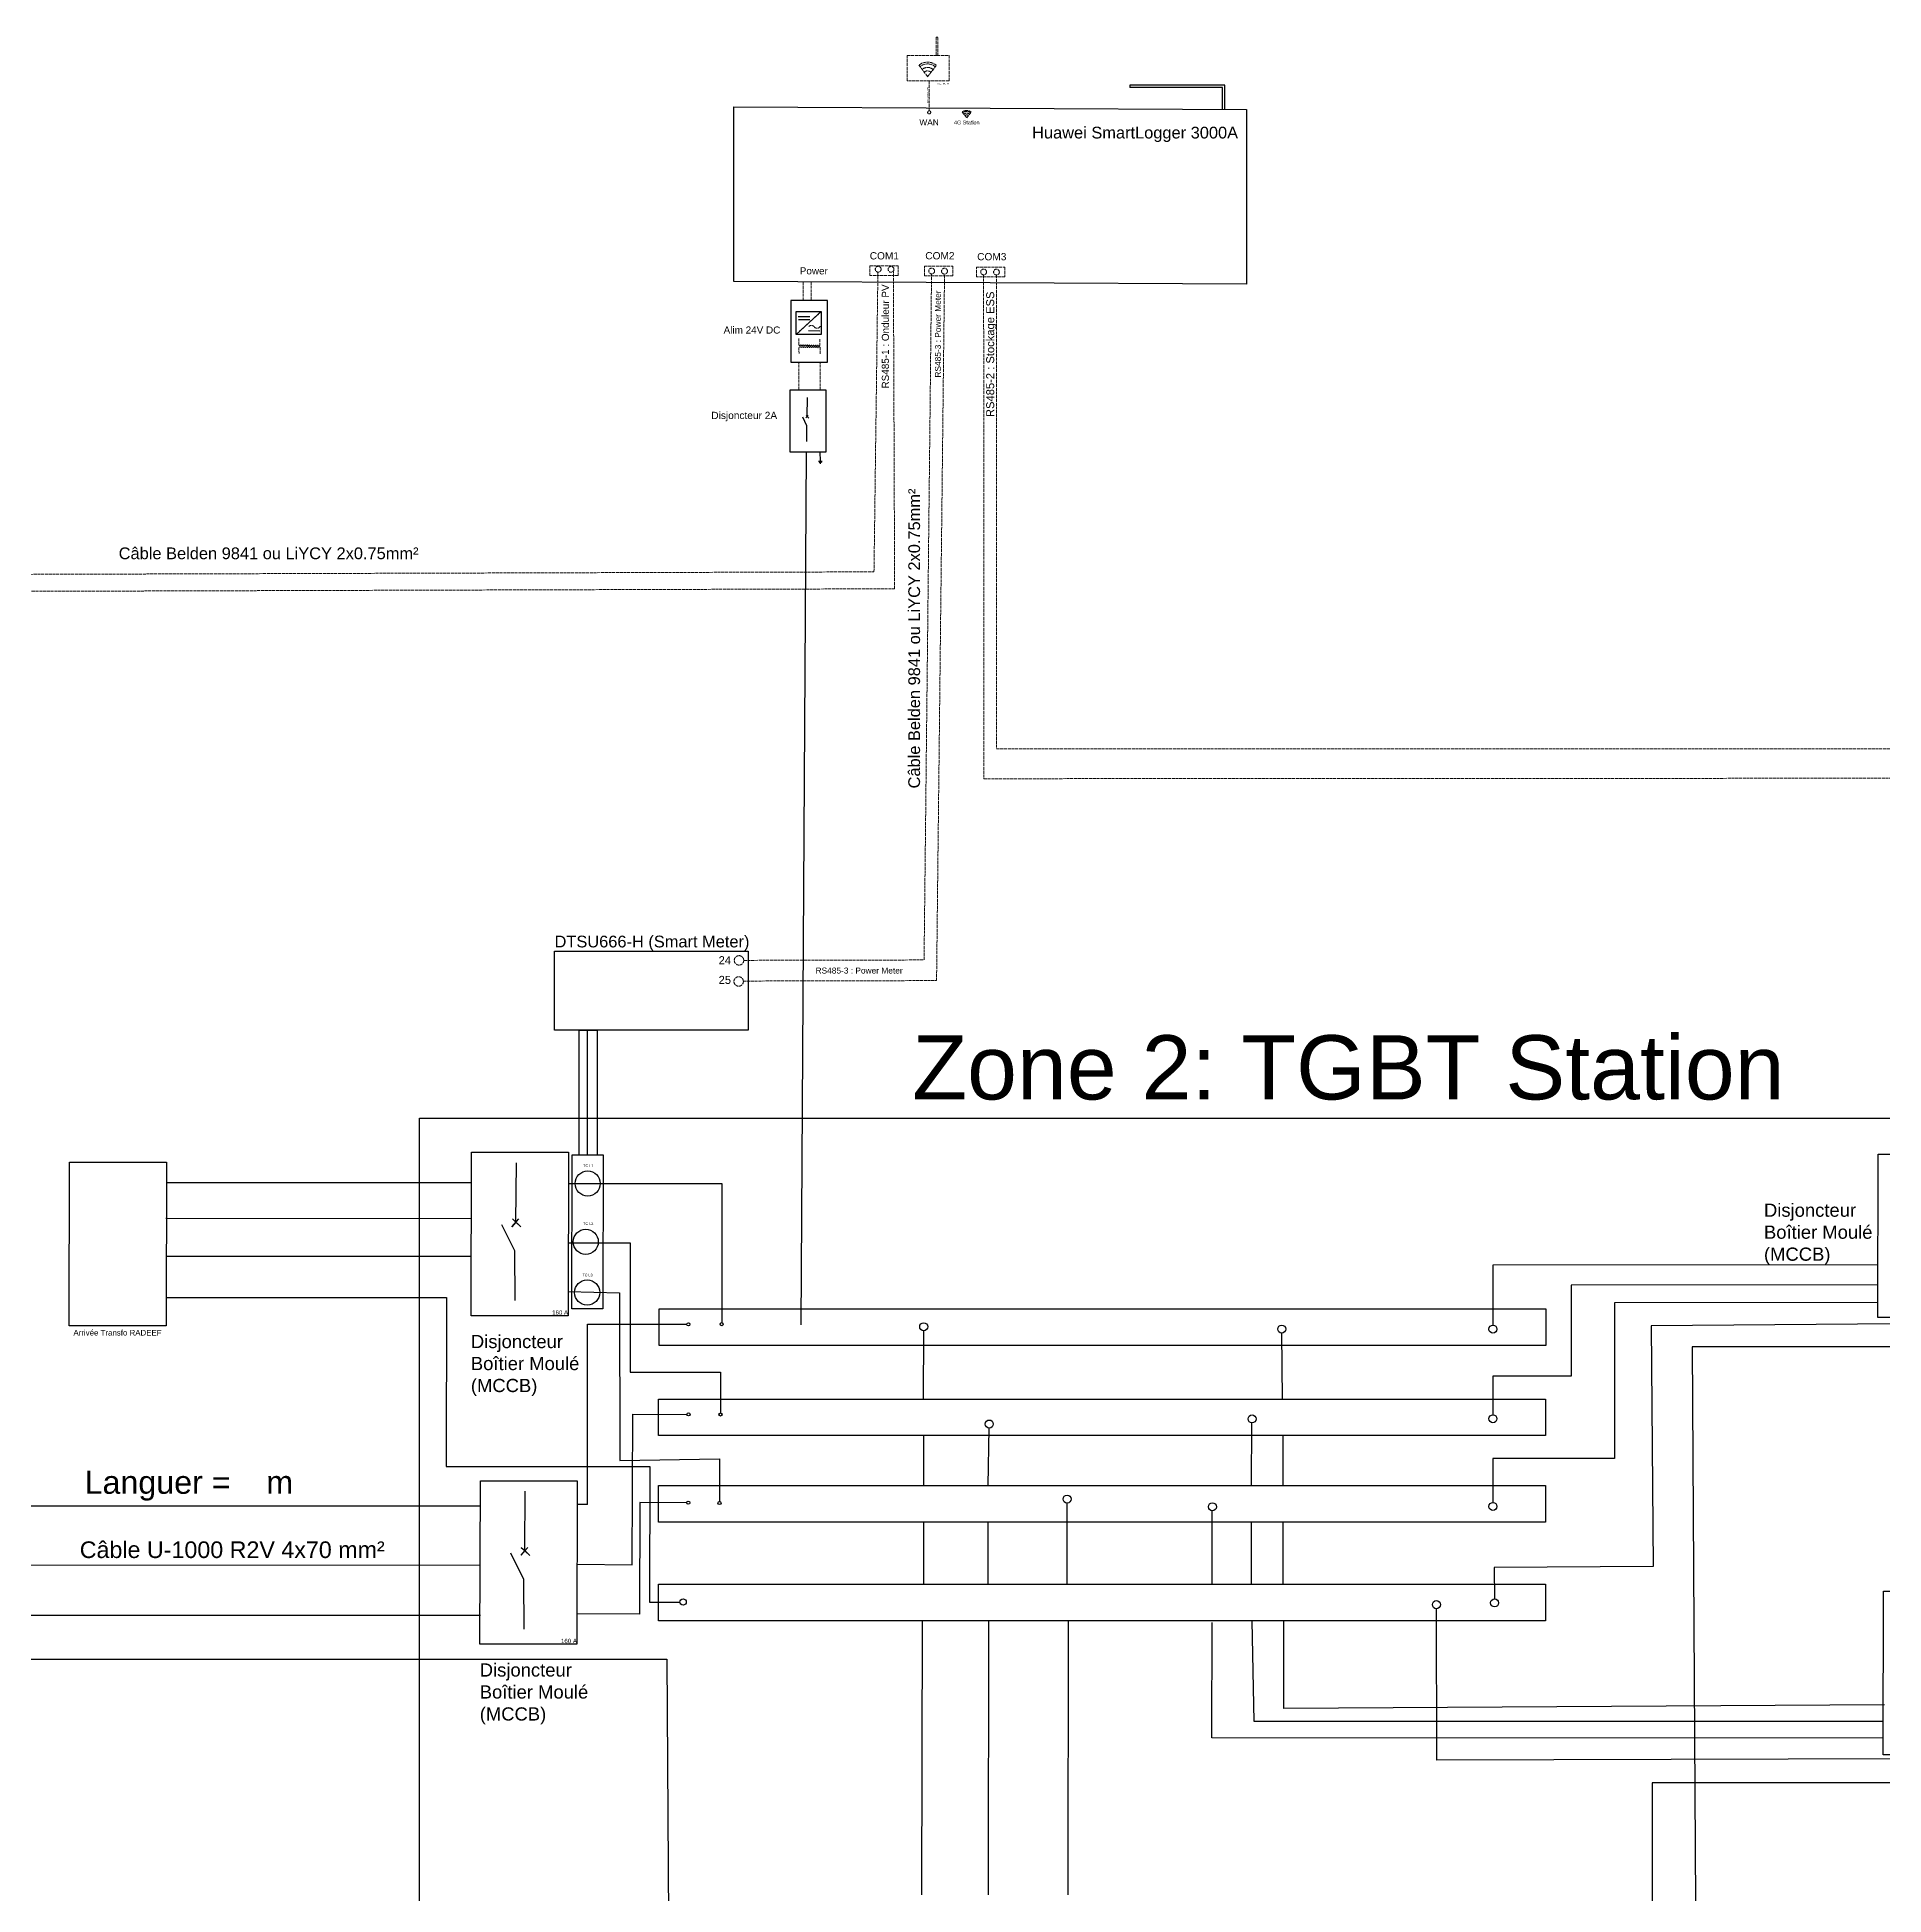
# Model space of a CAD drawing. Header units: millimetres. Extents: x 2058 to 11063, y 2202 to 7788.
# Drawn here: x 5427 to 9114, y 4080 to 7788 of the extents above; entities that cross this region are included whole.
import ezdxf

# ---------------------------------------------------------------- set-up
doc = ezdxf.new("R2010")
doc.units = ezdxf.units.MM
doc.header["$LTSCALE"] = 0.5
doc.linetypes.add('ACAD_ISO02W100', pattern=[15, 12, -3])
doc.layers.add('Communication', color=3, linetype='ACAD_ISO02W100', lineweight=5)
doc.styles.get("Standard").update_dxf_attribs({"font": 'arial.ttf'})

msp = doc.modelspace()

# ---------------------------------------------------------------- linework, layer by layer
for p, q in [((7608.3, 7692.4), (7608.3, 7687.5)), ((6992.3, 7240.3), (6942.6, 7194.7)), ((6946.3, 7230.6), (6969.4, 7230.1)), ((6946.9, 7224.6), (6970, 7224.1)), ((6966.8, 7202.1), (6989.9, 7201.6)), ((6963.8, 7012.4), (6955.6, 7029.1)), ((6961.9, 7027.9), (6966.4, 7032.9)), ((6964.5, 7030.7), (6961.9, 7027.9)), ((6967.7, 7027.7), (6962.3, 7032.9)), ((6962.3, 7032.9), (6964.5, 7030.7)), ((6964, 6980.7), (6963.8, 7012.4)), ((6964.5, 7030.7), (6967.7, 7027.7)), ((6952.1, 5217.6), (6962.9, 6959.4)), ((6986.9, 6941.6), (6990.6, 6941.6)), ((6987.5, 6940.8), (6994.1, 6940.7)), ((6988.2, 6939.8), (6993.3, 6939.8)), ((6992.7, 6938.9), (6988.8, 6938.9)), ((6989.7, 6937.7), (6991.7, 6937.7)), ((6990, 6960.1), (6990.6, 6941.6)), ((6990.6, 6941.6), (6994.6, 6941.6)), ((6509.1, 5556.9), (6509.1, 5805.7)), ((6509.1, 5805.7), (6544.8, 5805.7)), ((6525.9, 5556.9), (6525.9, 5805.7)), ((6544.8, 5805.7), (6544.8, 5556.9)), ((5685, 5501.9), (6293.4, 5501.9)), ((5684, 5430.8), (6292.6, 5429.5)), ((6380.7, 5365.1), (6355.1, 5417.4)), ((6374.9, 5413.4), (6389, 5429)), ((6383, 5422.3), (6374.9, 5413.4)), ((6392.8, 5412.9), (6376, 5429)), ((6376, 5429), (6383, 5422.3)), ((6383, 5422.3), (6392.8, 5412.9)), ((6487.3, 5381.3), (6610.9, 5381.3)), ((6610.9, 5381.3), (6610.8, 5122.9)), ((5683.8, 5354.8), (6292.6, 5354.8)), ((6381.5, 5265.9), (6380.7, 5365.1)), ((5684.5, 5271.8), (6244, 5271.8)), ((7196.7, 5069.4), (7197, 5205.8)), ((7913.2, 5069.4), (7911.9, 5201.1)), ((6610.8, 5122.9), (6791.5, 5122.9)), ((6791.5, 5122.9), (6791.3, 5041.6)), ((7326, 4896.7), (7327.8, 5011.6)), ((7851.6, 4896.7), (7852.4, 5021.7)), ((7197, 4896.7), (7197.2, 4996.4)), ((7914.9, 4896.7), (7915, 4996.4)), ((6525.7, 4858.6), (6505.3, 4858.7)), ((7483.4, 4699.6), (7483.4, 4861.8)), ((4538.7, 4856.1), (6311.9, 4856.1)), ((7197, 4699.6), (7197, 4823.8)), ((7326, 4699.6), (7326, 4823.8)), ((7772.9, 4699.6), (7772.9, 4846.3)), ((7851.6, 4699.6), (7851.6, 4823.8)), ((7914.5, 4699.6), (7914.5, 4823.8)), ((6398.4, 4709.5), (6372.8, 4761.8)), ((6392.6, 4757.8), (6406.7, 4773.4)), ((6400.7, 4766.8), (6392.6, 4757.8)), ((6410.5, 4757.3), (6393.7, 4773.4)), ((6393.7, 4773.4), (6400.7, 4766.8)), ((6400.7, 4766.8), (6410.5, 4757.3)), ((4541.3, 4739.4), (6311.9, 4737.7)), ((6399.2, 4610.3), (6398.4, 4709.5)), ((4542.9, 4638), (6311.9, 4638)), ((6649.9, 4663.9), (6710.2, 4664.3)), ((7193.8, 4627), (7192.6, 4080.1)), ((7326.7, 4627), (7325.5, 4080.1)), ((7485.7, 4626.7), (7484.6, 4079.8)), ((4542.3, 4550.4), (6311.9, 4550.4))]:
    msp.add_line(p, q)
for points in [[(7798.3, 7643.8), (7798.3, 7692.4), (7608.3, 7692.4)], [(7793.3, 7643.8), (7793.4, 7687.4), (7608.3, 7687.5)], [(6964.5, 7030.7), (6964.8, 7068.6)], [(6383, 5422.3), (6384, 5540.9)], [(6487.6, 5499.7), (6793.7, 5499.7), (6793.8, 5222)], [(9102.3, 5337.4), (8333.5, 5336.8), (8333.5, 5217)], [(6244, 5271.8), (6243.5, 4934.5), (6650, 4934.5), (6649.9, 4663.9)], [(6487.1, 5284.2), (6589.4, 5281.5), (6590.1, 4946.9), (6789.2, 4950.1), (6789.4, 4864.9)], [(9102.2, 5297.4), (8489.4, 5296.8), (8489.4, 5115.2), (8333.5, 5115.2), (8333.5, 5038.2)], [(9102.1, 5262.4), (8576.2, 5261.8), (8576.2, 4950.6), (8333.5, 4950.6), (8333.5, 4863)], [(6525.7, 4858.6), (6525.7, 5218.9), (6724.1, 5218.6)], [(9390.8, 5221.8), (8649.4, 5215.5), (8653.5, 4735.5), (8336.2, 4732.9), (8336.8, 4670.6)], [(9390.5, 5173.4), (8731.3, 5173.4), (8738.9, 3841.3), (8353.6, 3839.1), (8355.7, 3716.8)], [(6505, 4740.1), (6614.8, 4738.6), (6616.2, 5039.4), (6724.4, 5038.7)], [(6400.7, 4766.8), (6401.7, 4885.3)], [(6724, 4862.5), (6630.5, 4863.2), (6629.7, 4640.1), (6504.8, 4640.6)], [(9390.8, 4352.1), (8221.5, 4348.6), (8220.6, 4651)], [(9112.4, 4392.3), (7772.6, 4393), (7772.7, 4623.7)], [(9112.5, 4425.9), (7856.5, 4425.9), (7852.8, 4626.7)], [(9115.5, 4458.9), (7915.7, 4451.4), (7915.7, 4626.7)], [(6311.9, 4550.4), (6684.3, 4550.1), (6689.6, 3720.6), (6734.8, 3720.1)], [(9390.5, 4303.6), (8651.6, 4303.6), (8651.6, 3897), (8274.9, 3897), (8276, 3717.5)]]:
    msp.add_lwpolyline(points)
for points in [[(6817.7, 7648.8), (7841.6, 7643.6), (7841.6, 7294.9), (6817.7, 7300.2)], [(6931.8, 7139.3), (7004.8, 7139.3), (7004.7, 7262.5), (6931.7, 7262.5)], [(6942.6, 7240.3), (6992.3, 7240.3), (6992.3, 7194.7), (6942.6, 7194.7)], [(6929.5, 6960.1), (7002.5, 6960.1), (7002.5, 7083.3), (6929.5, 7083.3)], [(6460, 5963.7), (6846.4, 5963.7), (6846.4, 5805.7), (6460, 5805.7)], [(6190.6, 5630.4), (9390.5, 5630.4), (9390.5, 3595.1), (6190.6, 3595.1)], [(5491.7, 5542.3), (5685.1, 5542.3), (5684.4, 5215.8), (5491, 5215.8)], [(6294.3, 5562), (6487.7, 5562), (6487, 5235.5), (6293.6, 5235.5)], [(6495, 5556.9), (6556.8, 5556.9), (6556.7, 5249.3), (6494.8, 5249.3)], [(6495, 5556.9), (6556.8, 5556.9), (6556.7, 5249.3), (6494.8, 5249.3)], [(9102.8, 5558.4), (9296.2, 5558.4), (9295.5, 5231.9), (9102.1, 5231.9)], [(6668.8, 5249.4), (8439.4, 5249.4), (8439.4, 5176.4), (6668.8, 5176.4)], [(6667.8, 5069.4), (8438.4, 5069.4), (8438.4, 4996.4), (6667.8, 4996.4)], [(6311.9, 4906.4), (6505.4, 4906.4), (6504.7, 4579.9), (6311.2, 4579.9)], [(6667.8, 4896.7), (8438.4, 4896.7), (8438.4, 4823.8), (6667.8, 4823.8)], [(6667.8, 4699.6), (8438.4, 4699.6), (8438.4, 4626.7), (6667.8, 4626.7)], [(9113.1, 4686), (9306.5, 4686), (9305.8, 4359.5), (9112.4, 4359.5)]]:
    msp.add_lwpolyline(points, close=True)
for centre, radius in [((6526.2, 5499.7), 25), ((6522.4, 5383.2), 25), ((6525.2, 5282.1), 25), ((6727.2, 5218.6), 3.05), ((6793.8, 5218.9), 3.05), ((7197, 5213.8), 8), ((7911.8, 5209.1), 8), ((8333.5, 5209), 8), ((6727.5, 5038.8), 3.05), ((6791.3, 5038.6), 3.05), ((7327.9, 5019.6), 8), ((7852.6, 5029.7), 8), ((8333.5, 5030.2), 8), ((6727, 4862.5), 3.05), ((6789.4, 4861.8), 3.05), ((7483.4, 4869.8), 8), ((7773.4, 4854.3), 8), ((8333.5, 4855), 8), ((6716.6, 4664.3), 6.43), ((8220.6, 4659), 8), ((8336.8, 4662.6), 8)]:
    msp.add_circle(centre, radius)
at = {"layer": 'Communication'}
for p, q in [((7187.5, 7732), (7204.9, 7709)), ((7204.9, 7709), (7222.2, 7731.6)), ((7208, 7640.8), (7208, 7700.5)), ((7274.1, 7638.5), (7283, 7626.9)), ((7283, 7626.9), (7291.7, 7638.4)), ((7197.8, 5945.9), (7212.7, 7315.2)), ((7222.7, 5904.7), (7238.6, 7315)), ((7342.3, 7313.2), (7342.3, 6367.2)), ((6956.1, 7262.5), (6956.3, 7299.5)), ((6972.3, 7299.4), (6972.3, 7262.5)), ((6992.3, 7240.3), (6942.6, 7194.7)), ((6969.4, 7230.1), (6946.3, 7230.6)), ((6946.9, 7224.6), (6970, 7224.1)), ((6966.8, 7202.1), (6989.9, 7201.6)), ((6947.8, 7186.6), (6947.7, 7174.2)), ((6948.1, 7156.5), (6948, 7168)), ((6990, 7184.9), (6989.9, 7173.4)), ((6990.4, 7155.6), (6990.3, 7168)), ((6947.7, 7083.3), (6947.7, 7139.3)), ((6990.3, 7083.3), (6990.3, 7139.3)), ((6929.5, 7083.3), (7002.5, 7083.3)), ((6929.5, 6960.1), (6929.5, 7083.3)), ((7002.5, 7083.3), (7002.5, 6960.1)), ((6964.8, 7068.6), (6964.5, 7030.7)), ((6963.8, 7012.4), (6955.6, 7029.1)), ((6966.4, 7032.9), (6961.9, 7027.9)), ((6967.7, 7027.7), (6962.3, 7032.9)), ((6964, 6980.7), (6963.8, 7012.4)), ((6964.5, 7030.7), (6966.4, 7032.9)), ((6965, 7030.3), (6967.7, 7027.7)), ((7002.5, 6960.1), (6929.5, 6960.1)), ((7342.3, 6367.2), (10351.8, 6367.2)), ((6837.7, 5945.1), (7197.8, 5945.9)), ((6837, 5903.8), (7222.7, 5904.7))]:
    msp.add_line(p, q, dxfattribs=at)
for points in [[(7222.2, 7751), (7225.1, 7751), (7225.1, 7787.9), (7222.2, 7787.9)], [(7164.1, 7751), (7247.6, 7751), (7247.6, 7700.5), (7164.1, 7700.5)], [(7089.2, 7331.7), (7146.2, 7331.7), (7146.2, 7312.1), (7089.2, 7312.1)], [(7198.5, 7330.9), (7255.5, 7330.9), (7255.5, 7311.3), (7198.5, 7311.3)], [(7302.2, 7329.1), (7359.2, 7329.1), (7359.2, 7309.5), (7302.2, 7309.5)], [(6931.7, 7262.5), (7004.8, 7262.5), (7004.8, 7139.3), (6931.7, 7139.3)], [(6942.6, 7240.3), (6992.3, 7240.3), (6992.3, 7194.7), (6942.6, 7194.7)]]:
    msp.add_lwpolyline(points, close=True, dxfattribs=at)
for points in [[(3547.8, 5223), (3547.8, 5469.8), (4857.8, 5469.8), (4857.8, 6714), (7097.8, 6720.6), (7105.6, 7318.9)], [(3578.8, 5223.3), (3579.1, 5434.1), (4889.1, 5434.1), (4899, 6680.2), (7139, 6686.8), (7136.6, 7319.3)], [(7316.7, 7313.5), (7317.2, 6307.7), (10297.2, 6309.2), (10297.6, 5582)]]:
    msp.add_lwpolyline(points, dxfattribs=at)
for centre, radius in [((7208, 7637.8), 3.08), ((7106.2, 7324.7), 5.82), ((7131.8, 7324.4), 5.82), ((7213, 7321), 5.82), ((7238.6, 7320.8), 5.82), ((7316.7, 7319.3), 5.82), ((7342.3, 7319), 5.82), ((6828.3, 5945.1), 9.42), ((6827.6, 5903), 9.42)]:
    msp.add_circle(centre, radius, dxfattribs=at)
for centre, radius, start, end in [((7204.6, 7710.4), 27.6, 50.4345, 128.4391), ((7204.6, 7710.3), 24.1, 50.1853, 127.3483), ((7204.6, 7710.4), 17.1, 49.0986, 129.1573), ((7204.6, 7710.4), 10.2, 46.6941, 130.4481), ((7282.8, 7627.6), 14, 50.4345, 128.4391), ((7282.8, 7627.6), 12.2, 50.1853, 127.3483), ((7282.8, 7627.6), 8.66, 49.0986, 129.1573), ((7282.8, 7627.6), 5.15, 46.6941, 130.4481), ((6972.8, 7204.6), 7.74, 32.4011, 139.2959), ((6984.1, 7213.7), 6.87, 225.5697, 337.8444), ((6949.9, 7174.4), 2.11, 178.93, 353.3136), ((6950.2, 7167.8), 2.11, 360, 174.3836), ((6954.1, 7174.3), 2.11, 178.93, 353.3136), ((6954.4, 7167.8), 2.11, 360, 174.3836), ((6958.3, 7174.2), 2.11, 178.93, 353.3136), ((6958.6, 7167.8), 2.11, 360, 174.3836), ((6962.5, 7174.2), 2.11, 178.93, 353.3136), ((6962.8, 7167.8), 2.11, 360, 174.3836), ((6966.7, 7174.1), 2.11, 178.93, 353.3136), ((6967, 7167.8), 2.11, 360, 174.3836), ((6970.9, 7174), 2.11, 178.93, 353.3136), ((6971.3, 7167.8), 2.11, 360, 174.3836), ((6975.1, 7173.9), 2.11, 178.93, 353.3136), ((6975.5, 7167.8), 2.11, 360, 174.3836), ((6979.4, 7173.8), 2.11, 178.93, 353.3136), ((6979.7, 7167.8), 2.11, 360, 174.3836), ((6983.6, 7173.8), 2.11, 178.93, 353.3136), ((6983.9, 7167.8), 2.11, 360, 174.3836), ((6987.8, 7173.7), 2.11, 178.93, 353.3136), ((6988.1, 7167.8), 2.11, 360, 174.3836)]:
    msp.add_arc(centre, radius, start, end, dxfattribs=at)

# ---------------------------------------------------------------- texts
at = {"attachment_point": 1}
for s, insert, char_height, width in [('Huawei SmartLogger 3000A', (7413.5, 7609.1), 23.431, 499.458), ('Power', (6949.6, 7328.5), 14.16, 57.543), ('{\\C3;Alim 24V DC}', (6797.6, 7210.4), 14.157, 118.038), ('{\\C3; Disjoncteur 2A}', (6767.4, 7040.1), 14.463, 140.363), ('DTSU666-H (Smart Meter)', (6460, 5994.4), 23.431, 404.779), ('TC L1', (6517.3, 5537.7), 5.34, 25.168), ('Disjoncteur Boîtier Moulé (MCCB)', (8874.6, 5459.6), 26.322, 230.838), ('TC L2', (6517.3, 5422.4), 5.34, 25.168), ('TC L3', (6515.8, 5319.6), 5.34, 25.168), ('160 A', (6455.3, 5246.4), 8.68, 31.903), ('Arrivée Transfo RADEEF', (5499.5, 5207.5), 11.277, 184.002), ('Disjoncteur Boîtier Moulé (MCCB)', (6293, 5197.4), 26.322, 230.838), ('Câble U-1000 R2V 4x70 mm²', (5512.1, 4785.3), 33.232, 636.154), ('160 A', (6473, 4590.9), 8.68, 31.903), ('Disjoncteur Boîtier Moulé (MCCB)', (6310.7, 4541.8), 26.322, 230.838)]:
    msp.add_mtext(s, dxfattribs=dict(at, insert=insert, char_height=char_height, width=width))
for s, width, gutter_width, insert, char_height in [('\\pxqc;Zone 2:{\\fArial|b0|i0|c178|p34; }TGBT Station', 2420.765, 640.8, (6834.6, 5795.6), 128.17), ('Languer =    m', 539.04, 230, (5521.9, 4926.3), 46.007)]:
    msp.add_mtext_dynamic_manual_height_columns(s, width=width, gutter_width=gutter_width, heights=[0], dxfattribs=dict(at, insert=insert, char_height=char_height))
at = {"layer": 'Communication', "attachment_point": 1, "rotation": 90}
for s, insert, char_height, width in [('Câble Ethernet RJ45', (7203.7, 7656.5), 2.5, 33.713), ('RS485-1 : Onduleur PV', (7113.4, 7086.6), 14.157, 216.374), ('RS485-3 : Power Meter', (7219.5, 7108.4), 11.916, 181.499), ('RS485-2 : Stockage ESS', (7321.8, 7029.6), 15.974, 260.027), ('Câble Belden 9841 ou LiYCY 2x0.75mm²', (7166.3, 6288.3), 23.431, 626.283)]:
    msp.add_mtext(s, dxfattribs=dict(at, insert=insert, char_height=char_height, width=width))
at = {"layer": 'Communication', "attachment_point": 1}
for s, insert, char_height, width in [('Routeur Internet ', (7222.6, 7696.5), 2.5, 26.186), ('WAN', (7188.4, 7623.9), 11.92, 39.132), (' 4G Station', (7254.6, 7621.4), 7.715, 55.84), ('COM1', (7089.3, 7358.7), 14.46, 56.342), ('COM2', (7200.2, 7358.9), 14.46, 56.342), ('COM3', (7303.8, 7357), 14.46, 56.342), ('-', (7131.1, 7316.5), 2.5, 1.733), ('-', (7238.5, 7313.8), 2.5, 1.733), ('-', (7342.9, 7312.5), 2.5, 1.733), ('Câble Belden 9841 ou LiYCY 2x0.75mm²', (5589.9, 6769.3), 23.431, 626.283), ('24', (6787.6, 5953.4), 15.97, 24.243), ('25', (6787.6, 5914.1), 15.97, 24.243), ('RS485-3 : Power Meter', (6981.1, 5930.7), 11.916, 181.499)]:
    msp.add_mtext(s, dxfattribs=dict(at, insert=insert, char_height=char_height, width=width))
at = {"layer": 'Communication', "char_height": 2.5, "attachment_point": 1}
for insert in [(7104.3, 7317.1), (7211.8, 7314.4), (7316.1, 7313.1)]:
    msp.add_mtext_dynamic_manual_height_columns('+', width=8.501, gutter_width=12.5, heights=[0], dxfattribs=dict(at, insert=insert))

doc.saveas('drawing.dxf')
